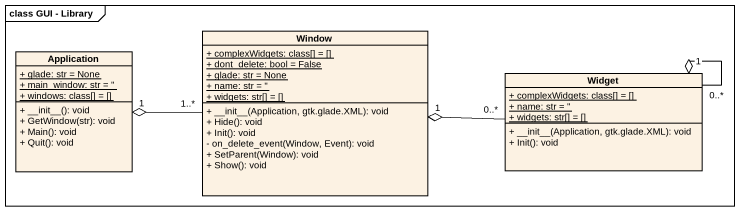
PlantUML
@startuml
mainframe class GUI - Library
hide circle
hide empty members
skinparam classAttributeIconSize 0
class Window {
  {static} + complexWidgets: class[] = []
  {static} + dont_delete: bool = False
  {static} + glade: str = None
  {static} + name: str = ''
  {static} + widgets: str[] = []
  + ~__init~__(Application, gtk.glade.XML): void
  + Hide(): void
  + Init(): void
  - on_delete_event(Window, Event): void
  + SetParent(Window): void
  + Show(): void
}
class Application {
  {static} + glade: str = None
  {static} + main_window: str = ''
  {static} + windows: class[] = []
  + ~__init~__(): void
  + GetWindow(str): void
  + Main(): void
  + Quit(): void
}
class Widget {
  {static} + complexWidgets: class[] = []
  {static} + name: str = ''
  {static} + widgets: str[] = []
  + ~__init~__(Application, gtk.glade.XML): void
  + Init(): void
}
Window "1..*" -left-o "1" Application
Widget "0..*" -left-o "1" Window
Widget "0..*" --o "1" Widget
@enduml
